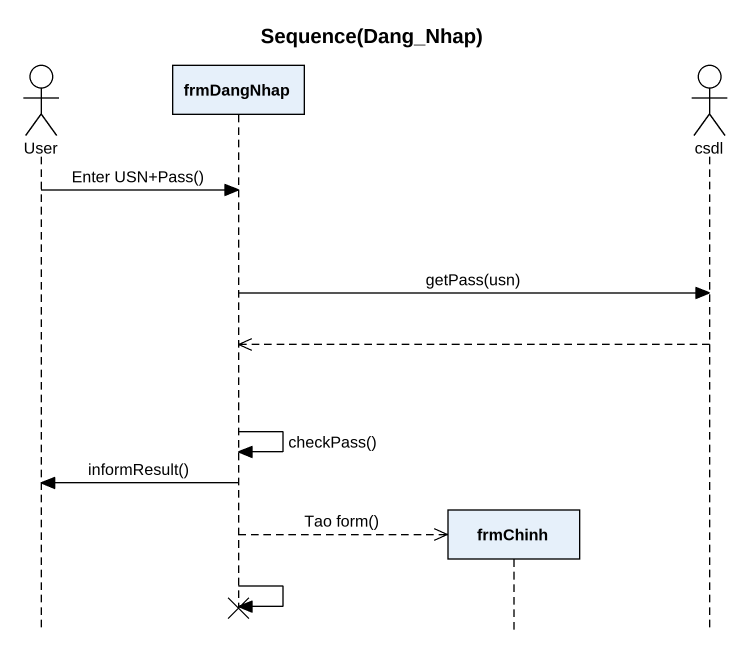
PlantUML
@startuml
title Sequence(Dang_Nhap)
hide footbox
actor User
participant frmDangNhap
participant frmChinh
actor csdl

User -> frmDangNhap : Enter USN+Pass()
frmDangNhap -> csdl : getPass(usn)
csdl -->> frmDangNhap
frmDangNhap -> frmDangNhap : checkPass()
frmDangNhap -> User : informResult()
frmDangNhap -->> frmChinh ** : Tao form()
frmDangNhap -> frmDangNhap
@enduml
